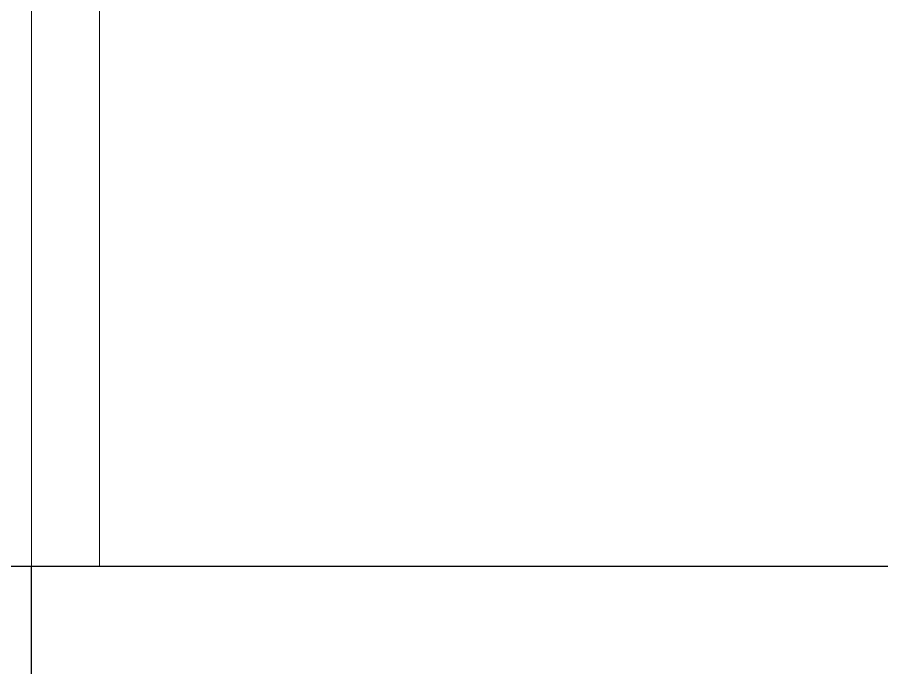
# Model space of a CAD drawing. Header units: millimetres. Extents: x 3468 to 20390, y -976 to 7887.
# Drawn here: x 14308.2 to 14602.6, y 4284.7 to 4506.3 of the extents above; entities that cross this region are included whole.
import ezdxf

# ---------------------------------------------------------------- set-up
doc = ezdxf.new("R2010")
doc.units = ezdxf.units.MM
doc.layers.add('vetro', color=140, linetype='Continuous', lineweight=15)

msp = doc.modelspace()

# ---------------------------------------------------------------- linework, layer by layer
for p, q in [((14116.45, 4319.3), (16843.69, 4319.3)), ((14313.05, 4064.31), (14313.05, 4319.3))]:
    msp.add_line(p, q)
at = {"layer": 'vetro'}
for p, q in [((14313.05, 4319.3), (14313.05, 4919.15)), ((14336.22, 4919.15), (14336.22, 4319.3)), ((14639.38, 4319.3), (14313.05, 4319.3))]:
    msp.add_line(p, q, dxfattribs=at)

doc.saveas('drawing.dxf')
